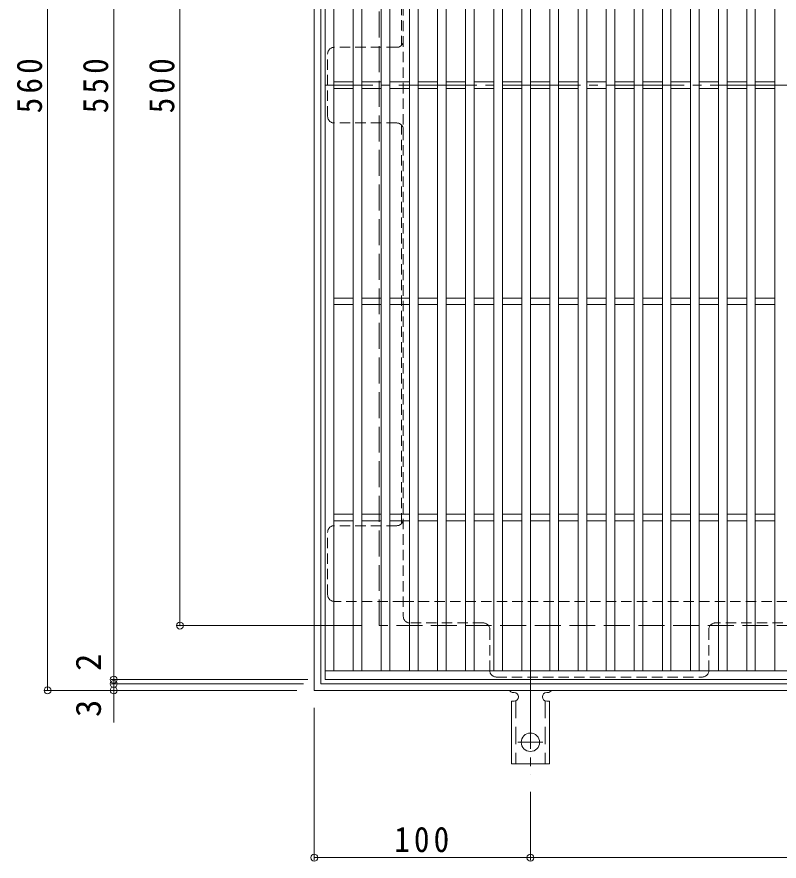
# Model space of a CAD drawing. Units: millimetres at full size, sheet at 1:4; details may follow other scales. Extents: x -912 to 1076, y -781 to 765.
# Drawn here: x -912.2 to -559.7, y -15.8 to 374.7 of the extents above; entities that cross this region are included whole.
import ezdxf
from ezdxf.enums import TextEntityAlignment as Align

# ---------------------------------------------------------------- set-up
doc = ezdxf.new("R2010")
doc.units = ezdxf.units.MM
doc.header["$LTSCALE"] = 4
doc.header["$PDMODE"] = 32
doc.header["$PDSIZE"] = 3.2
for name, pattern in [('CHAIN2', [12, 9, -1, 1, -1]), ('DASHED1', [1.8, 1.2, -0.6]), ('DASHED2', [3, 2, -1]), ('DASHED3', [4, 3, -1])]:
    doc.linetypes.add(name, pattern=pattern)
for name, color, linetype, lineweight in [('A-1_躯体', 2, 'Continuous', 9), ('A-2_仕上', 3, 'Continuous', 9), ('A-4_その他', 7, 'Continuous', 9), ('A-7_ハッチ', 2, 'Continuous', 9), ('A-A_ﾊｯﾁ-ﾜｸ', 3, 'Continuous', 9)]:
    doc.layers.add(name, color=color, linetype=linetype, lineweight=lineweight)
doc.styles.add('ＭＳ ゴシック', font='')
doc.styles.get('ＭＳ ゴシック').set_extended_font_data('MS Gothic')

msp = doc.modelspace()

# ---------------------------------------------------------------- linework, layer by layer
at = {"layer": 'A-1_躯体'}
for p, q in [((-774.713, 63.162), (-774.713, 623.162)), ((-771.713, 66.162), (-771.713, 620.162)), ((-214.713, 63.162), (-774.713, 63.162)), ((-217.713, 66.162), (-771.713, 66.162))]:
    msp.add_line(p, q, dxfattribs=at)
at = {"layer": 'A-1_躯体', "linetype": 'DASHED3'}
for p, q in [((-744.713, 93.162), (-744.713, 593.161)), ((-244.713, 93.162), (-744.713, 93.162))]:
    msp.add_line(p, q, dxfattribs=at)
at = {"layer": 'A-2_仕上'}
for p, q in [((-769.713, 68.162), (-769.713, 618.162)), ((-765.713, 72.162), (-765.713, 614.161)), ((-756.713, 72.162), (-756.713, 614.161)), ((-752.713, 72.162), (-752.713, 614.161)), ((-743.713, 72.162), (-743.713, 614.161)), ((-739.713, 72.162), (-739.713, 614.161)), ((-730.713, 614.161), (-730.713, 72.162)), ((-726.713, 614.161), (-726.713, 72.162)), ((-717.713, 614.161), (-717.713, 72.162)), ((-713.713, 614.161), (-713.713, 72.162)), ((-704.713, 614.161), (-704.713, 72.162)), ((-700.713, 614.161), (-700.713, 72.162)), ((-691.713, 72.162), (-691.713, 614.161)), ((-687.713, 72.162), (-687.713, 614.161)), ((-678.713, 72.162), (-678.713, 614.161)), ((-674.713, 72.162), (-674.713, 614.161)), ((-665.713, 72.162), (-665.713, 614.161)), ((-661.713, 72.162), (-661.713, 614.161)), ((-652.713, 72.162), (-652.713, 614.161)), ((-648.713, 72.162), (-648.713, 614.161)), ((-639.713, 72.162), (-639.713, 614.161)), ((-635.713, 72.162), (-635.713, 614.161)), ((-626.713, 72.162), (-626.713, 614.161)), ((-622.713, 72.162), (-622.713, 614.161)), ((-613.713, 72.162), (-613.713, 614.161)), ((-609.713, 72.162), (-609.713, 614.161)), ((-600.713, 72.162), (-600.713, 614.161)), ((-596.713, 72.162), (-596.713, 614.161)), ((-587.713, 72.162), (-587.713, 614.161)), ((-583.713, 72.162), (-583.713, 614.161)), ((-574.713, 72.162), (-574.713, 614.161)), ((-570.713, 72.162), (-570.713, 614.161)), ((-561.713, 72.162), (-561.713, 614.161)), ((-765.714, 344.662), (-756.713, 344.662)), ((-752.713, 344.662), (-743.713, 344.662)), ((-739.713, 344.662), (-730.713, 344.662)), ((-726.713, 344.662), (-717.713, 344.662)), ((-713.713, 344.662), (-704.713, 344.662)), ((-700.713, 344.662), (-691.713, 344.662)), ((-687.713, 344.662), (-678.713, 344.662)), ((-674.713, 344.662), (-665.713, 344.662)), ((-661.713, 344.662), (-652.713, 344.662)), ((-648.713, 344.662), (-639.713, 344.662)), ((-635.713, 344.662), (-626.713, 344.662)), ((-622.713, 344.662), (-613.713, 344.662)), ((-609.713, 344.662), (-600.713, 344.662)), ((-596.713, 344.662), (-587.713, 344.662)), ((-583.713, 344.662), (-574.713, 344.662)), ((-570.713, 344.662), (-561.713, 344.662)), ((-765.714, 341.662), (-756.713, 341.662)), ((-752.713, 341.662), (-743.713, 341.662)), ((-739.713, 341.662), (-730.713, 341.662)), ((-726.713, 341.662), (-717.713, 341.662)), ((-713.713, 341.662), (-704.713, 341.662)), ((-700.713, 341.662), (-691.713, 341.662)), ((-687.713, 341.662), (-678.713, 341.662)), ((-674.713, 341.662), (-665.713, 341.662)), ((-661.713, 341.662), (-652.713, 341.662)), ((-648.713, 341.662), (-639.713, 341.662)), ((-635.713, 341.662), (-626.713, 341.662)), ((-622.713, 341.662), (-613.713, 341.662)), ((-609.713, 341.662), (-600.713, 341.662)), ((-596.713, 341.662), (-587.713, 341.662)), ((-583.713, 341.662), (-574.713, 341.662)), ((-570.713, 341.662), (-561.713, 341.662)), ((-765.714, 244.662), (-756.713, 244.662)), ((-752.713, 244.662), (-743.713, 244.662)), ((-739.713, 244.662), (-730.713, 244.662)), ((-726.713, 244.662), (-717.713, 244.662)), ((-713.713, 244.662), (-704.713, 244.662)), ((-700.713, 244.662), (-691.713, 244.662)), ((-687.713, 244.662), (-678.713, 244.662)), ((-674.713, 244.662), (-665.713, 244.662)), ((-661.713, 244.662), (-652.713, 244.662)), ((-648.713, 244.662), (-639.713, 244.662)), ((-635.713, 244.662), (-626.713, 244.662)), ((-622.713, 244.662), (-613.713, 244.662)), ((-609.713, 244.662), (-600.713, 244.662)), ((-596.713, 244.662), (-587.713, 244.662)), ((-583.713, 244.662), (-574.713, 244.662)), ((-570.713, 244.662), (-561.713, 244.662)), ((-765.714, 241.662), (-756.713, 241.662)), ((-752.713, 241.662), (-743.713, 241.662)), ((-739.713, 241.662), (-730.713, 241.662)), ((-726.713, 241.662), (-717.713, 241.662)), ((-713.713, 241.662), (-704.713, 241.662)), ((-700.713, 241.662), (-691.713, 241.662)), ((-687.713, 241.662), (-678.713, 241.662)), ((-674.713, 241.662), (-665.713, 241.662)), ((-661.713, 241.662), (-652.713, 241.662)), ((-648.713, 241.662), (-639.713, 241.662)), ((-635.713, 241.662), (-626.713, 241.662)), ((-622.713, 241.662), (-613.713, 241.662)), ((-609.713, 241.662), (-600.713, 241.662)), ((-596.713, 241.662), (-587.713, 241.662)), ((-583.713, 241.662), (-574.713, 241.662)), ((-570.713, 241.662), (-561.713, 241.662)), ((-765.714, 144.662), (-756.713, 144.662)), ((-752.713, 144.662), (-743.713, 144.662)), ((-739.713, 144.662), (-730.713, 144.662)), ((-726.713, 144.662), (-717.713, 144.662)), ((-713.713, 144.662), (-704.713, 144.662)), ((-700.713, 144.662), (-691.713, 144.662)), ((-687.713, 144.662), (-678.713, 144.662)), ((-674.713, 144.662), (-665.713, 144.662)), ((-661.713, 144.662), (-652.713, 144.662)), ((-648.713, 144.662), (-639.713, 144.662)), ((-635.713, 144.662), (-626.713, 144.662)), ((-622.713, 144.662), (-613.713, 144.662)), ((-609.713, 144.662), (-600.713, 144.662)), ((-596.713, 144.662), (-587.713, 144.662)), ((-583.713, 144.662), (-574.713, 144.662)), ((-570.713, 144.662), (-561.713, 144.662)), ((-765.714, 141.662), (-756.713, 141.662)), ((-752.713, 141.662), (-743.713, 141.662)), ((-739.713, 141.662), (-730.713, 141.662)), ((-726.713, 141.662), (-717.713, 141.662)), ((-713.713, 141.662), (-704.713, 141.662)), ((-700.713, 141.662), (-691.713, 141.662)), ((-687.713, 141.662), (-678.713, 141.662)), ((-674.713, 141.662), (-665.713, 141.662)), ((-661.713, 141.662), (-652.713, 141.662)), ((-648.713, 141.662), (-639.713, 141.662)), ((-635.713, 141.662), (-626.713, 141.662)), ((-622.713, 141.662), (-613.713, 141.662)), ((-609.713, 141.662), (-600.713, 141.662)), ((-596.713, 141.662), (-587.713, 141.662)), ((-583.713, 141.662), (-574.713, 141.662)), ((-570.713, 141.662), (-561.713, 141.662)), ((-392.714, 72.162), (-769.713, 72.162)), ((-219.713, 68.162), (-769.713, 68.162))]:
    msp.add_line(p, q, dxfattribs=at)
at = {"layer": 'A-4_その他'}
for p, q in [((-898.054, 63.162), (-898.054, 623.162)), ((-867.449, 68.162), (-867.449, 618.162)), ((-836.844, 593.161), (-836.844, 93.162)), ((-838.044, 93.162), (-752.713, 93.162)), ((-868.649, 68.162), (-777.713, 68.162)), ((-867.449, 66.162), (-867.449, 68.162)), ((-899.254, 63.162), (-782.713, 63.162)), ((-868.649, 66.162), (-779.713, 66.162)), ((-867.449, 48.286), (-867.449, 66.162)), ((-774.713, -15.415), (-774.713, 55.162)), ((-674.712, -15.415), (-674.712, 16.162)), ((-774.713, -14.215), (-674.712, -14.215)), ((-674.712, -14.215), (-314.713, -14.215))]:
    msp.add_line(p, q, dxfattribs=at)
for p in [(-836.844, 93.162), (-867.449, 68.162), (-867.449, 66.162), (-898.054, 63.162), (-867.449, 63.162), (-774.713, -14.215), (-674.712, -14.215)]:
    msp.add_point(p, dxfattribs=at)
at = {"layer": 'A-7_ハッチ', "linetype": 'DASHED1'}
for p, q in [((-733.513, 588.966), (-733.513, 97.359)), ((-734.313, 546.004), (-734.313, 361.623)), ((-736.513, 360.663), (-765.516, 360.663)), ((-768.516, 328.662), (-768.516, 357.663)), ((-736.513, 325.662), (-765.516, 325.662)), ((-734.313, 140.32), (-734.313, 324.701)), ((-736.513, 139.36), (-765.516, 139.36)), ((-768.516, 107.359), (-768.516, 136.36)), ((-733.513, 104.359), (-765.516, 104.359)), ((-733.513, 104.359), (-360.517, 104.359)), ((-696.512, 94.359), (-730.513, 94.359)), ((-529.213, 94.359), (-589.213, 94.359)), ((-693.512, 91.359), (-693.512, 72.359)), ((-592.213, 91.359), (-592.213, 72.359)), ((-690.512, 69.359), (-595.213, 69.359))]:
    msp.add_line(p, q, dxfattribs=at)
at = {"layer": 'A-7_ハッチ', "linetype": 'CHAIN2'}
msp.add_line((-219.556, 343.162), (-769.438, 343.162), dxfattribs=at)
at = {"layer": 'A-7_ハッチ', "linetype": 'DASHED1'}
for centre, start, end in [((-736.513, 363.663), 270, 0), ((-765.516, 357.663), 90, 180), ((-765.516, 328.662), 180, 270), ((-736.513, 322.662), 0, 90), ((-736.513, 142.36), 270, 0), ((-765.516, 136.36), 90, 180), ((-765.516, 107.359), 180, 270), ((-730.513, 97.359), 180, 270), ((-696.512, 91.359), 0, 90), ((-589.213, 91.359), 90, 180), ((-690.512, 72.359), 180, 270), ((-595.213, 72.359), 270, 0)]:
    msp.add_arc(centre, 3, start, end, dxfattribs=at)
at = {"layer": 'A-A_ﾊｯﾁ-ﾜｸ', "color": 7, "linetype": 'CHAIN2'}
for p, q in [((-674.712, 72.163), (-674.712, 24.162)), ((-668.936, 39.162), (-680.488, 39.162))]:
    msp.add_line(p, q, dxfattribs=at)
at = {"layer": 'A-A_ﾊｯﾁ-ﾜｸ'}
for p, q in [((-682.208, 62.162), (-682.721, 62.162)), ((-666.713, 62.162), (-667.212, 62.162)), ((-683.462, 58.162), (-682.212, 58.162)), ((-683.462, 58.162), (-683.462, 29.162)), ((-665.962, 58.162), (-667.212, 58.162)), ((-665.962, 58.162), (-665.962, 29.162)), ((-683.462, 29.162), (-665.962, 29.162))]:
    msp.add_line(p, q, dxfattribs=at)
at = {"layer": 'A-A_ﾊｯﾁ-ﾜｸ', "linetype": 'DASHED2'}
for p, q in [((-681.462, 58.308), (-681.462, 29.162)), ((-667.962, 58.308), (-667.962, 29.162))]:
    msp.add_line(p, q, dxfattribs=at)
at = {"layer": 'A-A_ﾊｯﾁ-ﾜｸ'}
msp.add_circle((-674.712, 39.162), 4.25, dxfattribs=at)
for centre, start, end in [((-682.713, 64.162), 209.99928, 269.75838), ((-666.713, 64.162), 270.27597, 330.00049), ((-682.212, 60.162), 270, 89.86671), ((-667.212, 60.162), 90, 270)]:
    msp.add_arc(centre, 2, start, end, dxfattribs=at)

# ---------------------------------------------------------------- texts
at = {"layer": 'A-4_その他', "color": 2, "style": 'ＭＳ ゴシック'}
for s, p in [('2', (-869.849, 72.166)), ('3', (-869.849, 50.877))]:
    msp.add_text(s, height=11.73, rotation=90, dxfattribs=at).set_placement(p, align=Align.BOTTOM_LEFT)
at = {"layer": 'A-4_その他', "color": 2, "char_height": 11.73, "attachment_point": 7, "rotation": 90, "style": 'ＭＳ ゴシック'}
for s, insert in [('\\T1.27;\\W0.9;560', (-900.454, 330.162)), ('\\T1.27;\\W0.9;550', (-869.849, 330.162)), ('\\T1.27;\\W0.9;500', (-839.244, 330.162))]:
    msp.add_mtext(s, dxfattribs=dict(at, insert=insert))
at = {"layer": 'A-4_その他', "color": 2, "insert": (-737.713, -11.815), "char_height": 11.73, "attachment_point": 7, "style": 'ＭＳ ゴシック'}
msp.add_mtext('\\T1.27;\\W0.9;100', dxfattribs=at)

doc.saveas('drawing.dxf')
